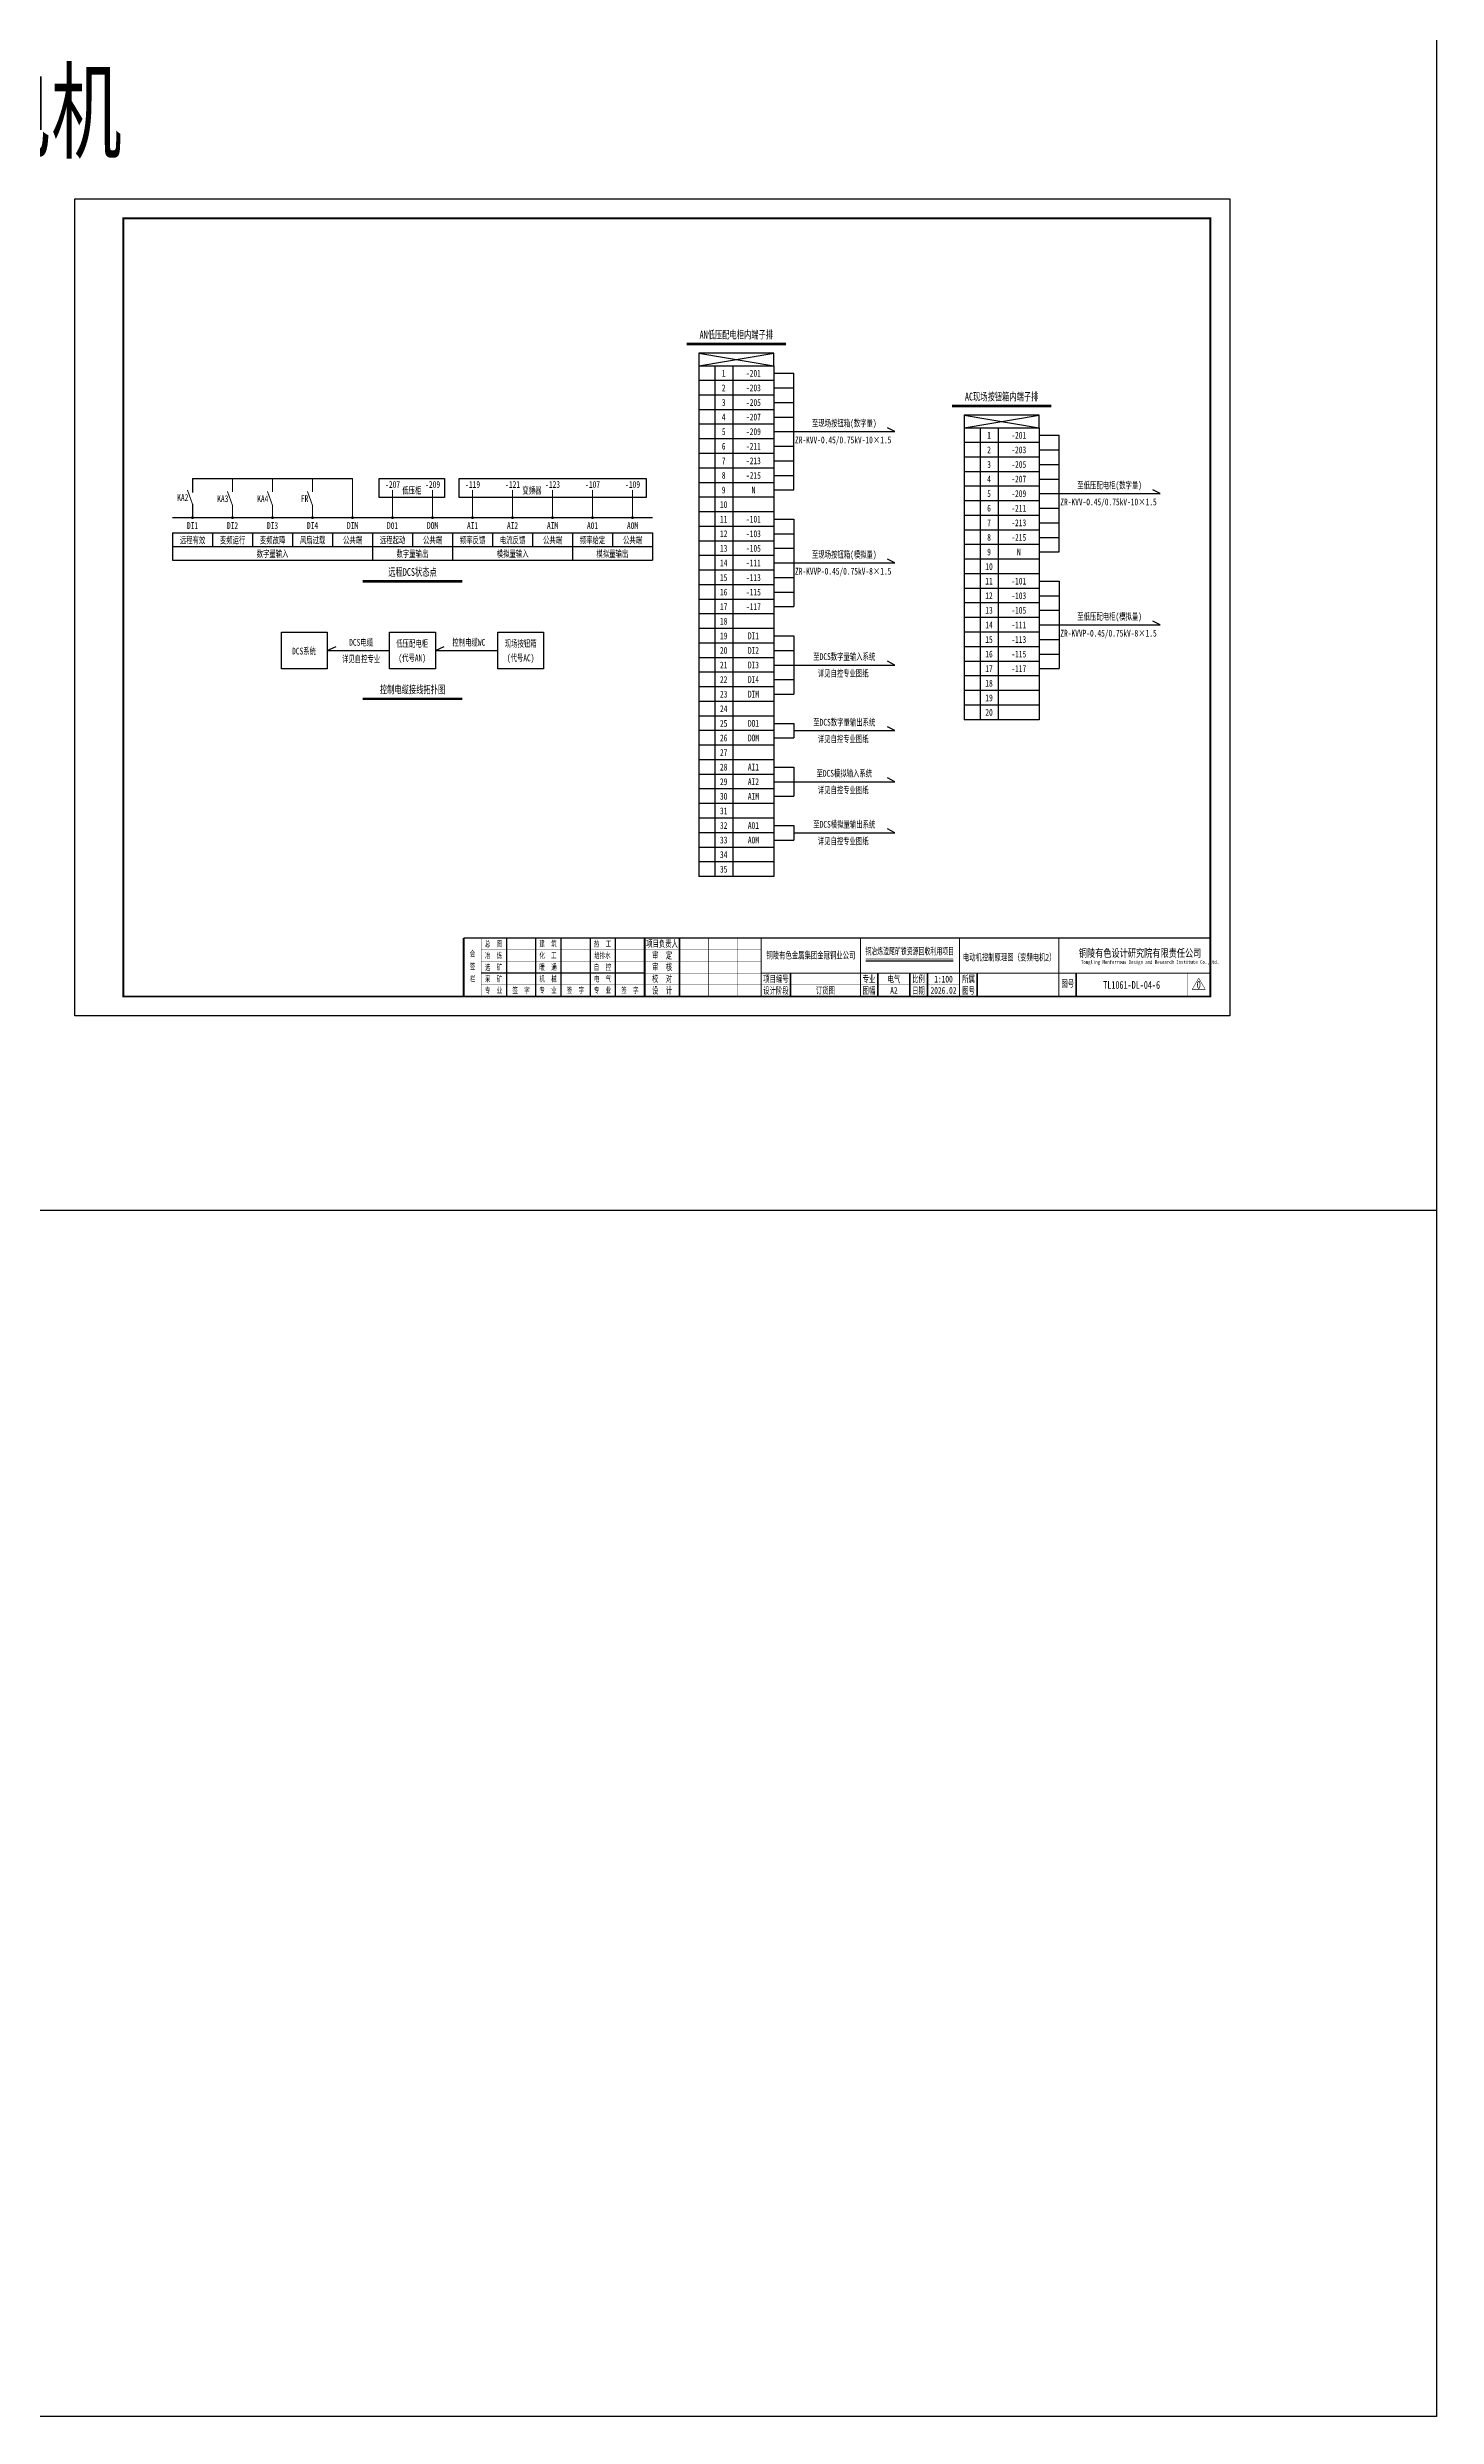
# Model space of a CAD drawing. Header units: millimetres. Extents: x 401220 to 2750366, y -101310 to 943175.
# Drawn here: x 859019 to 930456, y 566022 to 687810 of the extents above; entities that cross this region are included whole.
import ezdxf
from ezdxf.enums import TextEntityAlignment as Align

# ---------------------------------------------------------------- set-up
doc = ezdxf.new("R2010")
doc.units = ezdxf.units.MM
for name, color, linetype, lineweight in [('CAXA0层', 7, 'Continuous', 25), ('SW', 8, 'Continuous', 20), ('TEXT', 4, 'Continuous', 0)]:
    doc.layers.add(name, color=color, linetype=linetype, lineweight=lineweight)
for name, color, linetype in [('动力平面设备层', 1, 'Continuous'), ('图框', 7, 'Continuous'), ('标注-照明', 7, 'Continuous'), ('照明平面导线层', 3, 'Continuous'), ('照明平面设备层', 1, 'Continuous')]:
    doc.layers.add(name, color=color, linetype=linetype)
doc.styles.add('HZ', font='simsun.ttf', dxfattribs={"width": 0.75})
doc.styles.add('标准', font='NSimSun.ttf', dxfattribs={"width": 0.667})

# ---------------------------------------------------------------- blocks, each defined once
blk = doc.blocks.new('3')
at = {"layer": 'TEXT', "color": 7, "lineweight": 25, "style": 'HZ', "width": 0.75}
for s, height, p in [('铜陵有色设计研究院有限责任公司', 400, (221501, 249018)), ('Tongling Nonferrous Design and Research Institute Co.,Ltd.', 200, (221613, 248659))]:
    blk.add_text(s, height=height, dxfattribs=at).set_placement(p)
blk = doc.blocks.new('铜陵有色图签02')
at = {"layer": '图框', "linetype": 'Continuous', "lineweight": 50}
for p, q in [((-38401, 3003), (-38401, 1)), ((-29100, 3001), (-29100, 0))]:
    blk.add_line(p, q, dxfattribs=at)
at = {"layer": '图框', "color": 7, "linetype": 'Continuous', "lineweight": 25}
for p, q in [((-36201, 3010), (-36201, 9)), ((-34701, 3010), (-34701, 9)), ((-33401, 3017), (-33401, 16)), ((-31901, 3017), (-31901, 16)), ((-30601, 3017), (-30601, 16)), ((-29100, 1201), (-37501, 1201))]:
    blk.add_line(p, q, dxfattribs=at)
at = {"layer": '图框', "color": 7, "linetype": 'Continuous', "lineweight": 35}
for p, q in [((-27300, 3001), (-27300, 1)), ((-21600, 1197), (-21600, -3)), ((-17100, 1200), (-17100, 0)), ((-15450, 0), (-15450, 1200)), ((-14550, 1200), (-14550, 0)), ((-12000, 1201), (-12000, 1)), ((-6900, 1202), (-6900, 2))]:
    blk.add_line(p, q, dxfattribs=at)
at = {"layer": '图框', "lineweight": 25}
blk.add_line((-17723, 1830), (-13223, 1830), dxfattribs=at)
at = {"layer": '图框', "lineweight": 70, "const_width": 70}
blk.add_lwpolyline([(-17980, 3001), (0, 3001), (-38401, 3001)], dxfattribs=at)
at = {"layer": '图框', "color": 7, "linetype": 'Continuous', "lineweight": 25, "const_width": 25}
for points in [[(-37501, 3000), (-37501, 0)], [(-25800, 3001), (-25800, 1)], [(-24300, 3001), (-24300, 1)], [(-23100, 2401), (-37501, 2401)], [(-23100, 1801), (-37501, 1801)], [(-12900, 600), (-18000, 600), (-37501, 600)], [(-23100, 1201), (-29100, 1201)], [(-602, 943), (-932, 371), (-272, 371), (-602, 943)]]:
    blk.add_lwpolyline(points, dxfattribs=at)
at = {"layer": '图框', "linetype": 'Continuous', "lineweight": 50, "const_width": 50}
for points in [[(-23100, 3001), (-23100, 1)], [(-18000, 3000), (-18000, 0)]]:
    blk.add_lwpolyline(points, dxfattribs=at)
at = {"layer": '图框', "lineweight": 50, "const_width": 50}
for points in [[(-12900, 3001), (-12900, 1)], [(-7800, 3001), (-7800, 1)], [(0, 3000), (0, 0)], [(-23100, 1200), (0, 1200)]]:
    blk.add_lwpolyline(points, dxfattribs=at)
at = {"layer": '图框', "lineweight": 25, "const_width": 35}
blk.add_lwpolyline([(-17723, 1930), (-13223, 1930)], dxfattribs=at)
at = {"layer": '图框', "linetype": 'Continuous', "lineweight": 70, "const_width": 70}
blk.add_lwpolyline([(-38401, 1), (0, 0)], dxfattribs=at)
at = {"layer": '图框', "color": 7, "linetype": 'Continuous', "lineweight": 35, "const_width": 25}
blk.add_lwpolyline([(-1200, 1201), (-1200, 0)], dxfattribs=at)
at = {"layer": '图框', "lineweight": 25}
blk.add_blockref('3', (-228268, -246986), dxfattribs=at)
at = {"layer": 'TEXT', "color": 7, "lineweight": 25, "style": '标准', "width": 0.667}
for s, height, p in [('总  图', 300, (-36862, 2555)), ('建  筑', 300, (-34062, 2562)), ('热  工', 300, (-31262, 2562)), ('项目负责人', 350, (-28197, 2541)), ('签', 300, (-37942, 1404)), ('会', 300, (-37942, 2054)), ('冶  炼', 300, (-36862, 1955)), ('选  矿', 300, (-36862, 1355)), ('化  工', 300, (-34062, 1962)), ('暖  通', 300, (-34062, 1362)), ('给排水', 300, (-31262, 1962)), ('自  控', 300, (-31262, 1362)), ('审  定', 350, (-28197, 1941)), ('审  核', 350, (-28197, 1341)), ('栏', 300, (-37942, 754)), ('采  矿', 300, (-36862, 754)), ('专  业', 300, (-36862, 170)), ('签  字', 300, (-35449, 170)), ('机  械', 300, (-34062, 761)), ('专  业', 300, (-34062, 177)), ('签  字', 300, (-32649, 177)), ('专  业', 300, (-31262, 177)), ('电  气', 300, (-31262, 761)), ('签  字', 300, (-29849, 177)), ('校  对', 350, (-28197, 741)), ('设  计', 350, (-28197, 139)), ('项目编号', 350, (-22343, 730)), ('设计阶段', 350, (-22343, 130)), ('专业', 350, (-17559, 730)), ('图幅', 350, (-17559, 130)), ('比例', 350, (-15009, 730)), ('日期', 350, (-15009, 130)), ('所属', 350, (-12438, 730)), ('图号', 350, (-12438, 130)), ('图号', 350, (-7339, 495))]:
    blk.add_text(s, height=height, dxfattribs=at).set_placement(p, align=Align.CENTER)

msp = doc.modelspace()

# ---------------------------------------------------------------- linework, layer by layer
at = {"color": 3}
for p, q in [((930455.5, 814021.7), (930455.5, 566021.7)), ((930455.5, 628021.7), (401219.7, 628021.7)), ((930455.5, 566021.7), (401219.7, 566021.7))]:
    msp.add_line(p, q, dxfattribs=at)
at = {"color": 2, "linetype": 'ByBlock', "lineweight": 25}
for p, q in [((892512.2, 672083.4), (896379.2, 671432.5)), ((892512.2, 671432.5), (896379.2, 672083.4)), ((892512.2, 671432.5), (892512.2, 645189.4)), ((892512.2, 671432.5), (896379.2, 671432.5)), ((893348.1, 671432.5), (893348.1, 645189.4)), ((894267.5, 671432.5), (894267.5, 645189.4)), ((896379.2, 671432.5), (896379.2, 645189.4)), ((896379.2, 670682.7), (892512.2, 670682.7)), ((896379.2, 669932.9), (892512.2, 669932.9)), ((896379.2, 669183.1), (892512.2, 669183.1)), ((896379.2, 668433.3), (892512.2, 668433.3)), ((896379.2, 667683.5), (892512.2, 667683.5)), ((896379.2, 666933.7), (892512.2, 666933.7)), ((896379.2, 666183.9), (892512.2, 666183.9)), ((896379.2, 665434.1), (892512.2, 665434.1)), ((896379.2, 664684.3), (892512.2, 664684.3)), ((896379.2, 663934.5), (892512.2, 663934.5)), ((896379.2, 663184.7), (892512.2, 663184.7)), ((896379.2, 662434.9), (892512.2, 662434.9)), ((896379.2, 661685.1), (892512.2, 661685.1)), ((896379.2, 660935.3), (892512.2, 660935.3)), ((896379.2, 660185.5), (892512.2, 660185.5)), ((896379.2, 659435.7), (892512.2, 659435.7)), ((896379.2, 658685.9), (892512.2, 658685.9)), ((896379.2, 657936.1), (892512.2, 657936.1)), ((896379.2, 657186.3), (892512.2, 657186.3)), ((896379.2, 656436.5), (892512.2, 656436.5)), ((896379.2, 655686.7), (892512.2, 655686.7)), ((896379.2, 654936.9), (892512.2, 654936.9)), ((896379.2, 654187.1), (892512.2, 654187.1)), ((896379.2, 653437.3), (892512.2, 653437.3)), ((896379.2, 652687.5), (892512.2, 652687.5)), ((896379.2, 651937.7), (892512.2, 651937.7)), ((896379.2, 651187.9), (892512.2, 651187.9)), ((896379.2, 650438.1), (892512.2, 650438.1)), ((896379.2, 649688.3), (892512.2, 649688.3)), ((896379.2, 648938.5), (892512.2, 648938.5)), ((896379.2, 648188.7), (892512.2, 648188.7)), ((896379.2, 647438.9), (892512.2, 647438.9)), ((896379.2, 646689.1), (892512.2, 646689.1)), ((896379.2, 645939.3), (892512.2, 645939.3)), ((896379.2, 645189.4), (892512.2, 645189.4))]:
    msp.add_line(p, q, dxfattribs=at)
at = {"color": 1, "linetype": 'ByBlock'}
for p, q in [((896379.2, 671057.6), (897398.2, 671057.6)), ((897398.2, 665059.2), (897398.2, 671057.6)), ((896379.2, 670307.8), (897398.2, 670307.8)), ((896379.2, 669558), (897398.2, 669558)), ((896379.2, 668808.2), (897398.2, 668808.2)), ((896379.2, 668058.4), (897398.2, 668058.4)), ((897398.2, 668058.4), (902599.4, 668058.4)), ((910023.5, 667871.7), (911042.5, 667871.7)), ((911042.5, 661873.2), (911042.5, 667871.7)), ((896379.2, 667308.6), (897398.2, 667308.6)), ((896379.2, 666558.8), (897398.2, 666558.8)), ((910023.5, 667121.8), (911042.5, 667121.8)), ((910023.5, 666372), (911042.5, 666372)), ((896379.2, 665809), (897398.2, 665809)), ((896379.2, 665059.2), (897398.2, 665059.2)), ((910023.5, 665622.2), (911042.5, 665622.2)), ((910023.5, 664872.4), (911042.5, 664872.4)), ((910023.5, 664122.6), (911042.5, 664122.6)), ((911042.5, 664872.4), (916243.7, 664872.4)), ((896379.2, 663559.6), (897398.2, 663559.6)), ((896379.2, 662809.8), (897398.2, 662809.8)), ((910023.5, 663372.8), (911042.5, 663372.8)), ((910023.5, 662623), (911042.5, 662623)), ((896379.2, 662060), (897398.2, 662060)), ((896379.2, 661310.2), (897398.2, 661310.2)), ((897398.2, 661310.2), (902599.4, 661310.2)), ((910023.5, 661873.2), (911042.5, 661873.2)), ((896379.2, 660560.4), (897398.2, 660560.4)), ((910023.5, 660373.6), (911042.5, 660373.6)), ((896379.2, 659810.6), (897398.2, 659810.6)), ((896379.2, 659060.8), (897398.2, 659060.8)), ((910023.5, 659623.8), (911042.5, 659623.8)), ((910023.5, 658874), (911042.5, 658874)), ((910023.5, 658124.2), (911042.5, 658124.2)), ((911042.5, 658124.2), (916243.7, 658124.2)), ((896379.2, 657561.2), (897398.2, 657561.2)), ((896379.2, 656811.4), (897398.2, 656811.4)), ((910023.5, 657374.4), (911042.5, 657374.4)), ((910023.5, 656624.6), (911042.5, 656624.6)), ((896379.2, 656061.6), (897398.2, 656061.6)), ((896379.2, 655311.8), (897398.2, 655311.8)), ((897398.2, 656061.6), (902599.4, 656061.6)), ((910023.5, 655874.8), (911042.5, 655874.8)), ((896379.2, 654562), (897398.2, 654562)), ((896379.2, 653062.4), (897398.2, 653062.4)), ((896379.2, 652312.6), (897398.2, 652312.6)), ((897398.2, 652687.5), (902599.4, 652687.5)), ((896379.2, 650813), (897398.2, 650813)), ((896379.2, 650063.2), (897398.2, 650063.2)), ((896379.2, 649313.4), (897398.2, 649313.4)), ((897398.2, 650063.2), (902599.4, 650063.2)), ((896379.2, 647813.8), (897398.2, 647813.8)), ((896379.2, 647064), (897398.2, 647064)), ((897398.2, 647438.9), (902599.4, 647438.9))]:
    msp.add_line(p, q, dxfattribs=at)
at = {"color": 3, "linetype": 'ByBlock', "lineweight": 25}
for p, q in [((906156.5, 668897.4), (910023.5, 668246.6)), ((906156.5, 668246.6), (910023.5, 668897.4)), ((906156.5, 668246.6), (906156.5, 653250.5)), ((906156.5, 668246.6), (910023.5, 668246.6)), ((910023.5, 667496.7), (906156.5, 667496.7)), ((906992.4, 668246.6), (906992.4, 653250.5)), ((907911.8, 668246.6), (907911.8, 653250.5)), ((910023.5, 668246.6), (910023.5, 653250.5)), ((910023.5, 666746.9), (906156.5, 666746.9)), ((910023.5, 665997.1), (906156.5, 665997.1)), ((910023.5, 665247.3), (906156.5, 665247.3)), ((910023.5, 664497.5), (906156.5, 664497.5)), ((910023.5, 663747.7), (906156.5, 663747.7)), ((910023.5, 662997.9), (906156.5, 662997.9)), ((910023.5, 662248.1), (906156.5, 662248.1)), ((910023.5, 661498.3), (906156.5, 661498.3)), ((910023.5, 660748.5), (906156.5, 660748.5)), ((910023.5, 659998.7), (906156.5, 659998.7)), ((910023.5, 659248.9), (906156.5, 659248.9)), ((910023.5, 658499.1), (906156.5, 658499.1)), ((910023.5, 657749.3), (906156.5, 657749.3)), ((910023.5, 656999.5), (906156.5, 656999.5)), ((910023.5, 656249.7), (906156.5, 656249.7)), ((910023.5, 655499.9), (906156.5, 655499.9)), ((910023.5, 654750.1), (906156.5, 654750.1)), ((910023.5, 654000.3), (906156.5, 654000.3)), ((910023.5, 653250.5), (906156.5, 653250.5))]:
    msp.add_line(p, q, dxfattribs=at)
at = {"color": 2, "linetype": 'ByBlock', "lineweight": 25}
msp.add_lwpolyline([(892512.2, 671432.5), (896379.2, 671432.5), (896379.2, 672083.4), (892512.2, 672083.4)], close=True, dxfattribs=at)
at = {"color": 3, "linetype": 'ByBlock', "lineweight": 25}
msp.add_lwpolyline([(906156.5, 668246.6), (910023.5, 668246.6), (910023.5, 668897.4), (906156.5, 668897.4)], close=True, dxfattribs=at)
at = {"color": 7, "linetype": 'ByBlock', "lineweight": 20, "const_width": 75}
for points in [[(866448.7, 663635.4, 1), (866523.7, 663635.4, 1)], [(868505.2, 663635.4, 1), (868580.2, 663635.4, 1)], [(870561.7, 663635.4, 1), (870636.7, 663635.4, 1)], [(872618.2, 663635.4, 1), (872693.2, 663635.4, 1)], [(874674.7, 663635.4, 1), (874749.7, 663635.4, 1)], [(876731.2, 663635.4, 1), (876806.2, 663635.4, 1)], [(878787.7, 663635.4, 1), (878862.7, 663635.4, 1)], [(880844.2, 663635.4, 1), (880919.2, 663635.4, 1)], [(882900.7, 663635.4, 1), (882975.7, 663635.4, 1)], [(884957.2, 663635.4, 1), (885032.2, 663635.4, 1)], [(887013.7, 663635.4, 1), (887088.7, 663635.4, 1)], [(889070.2, 663635.4, 1), (889145.2, 663635.4, 1)]]:
    msp.add_lwpolyline(points, format="xyb", close=True, dxfattribs=at)
at = {"layer": 'CAXA0层', "color": 2, "linetype": 'ByBlock', "lineweight": 40}
for p, q in [((891896.6, 672586.8), (896994.8, 672586.8)), ((875247.8, 660386.9), (880346, 660386.9)), ((875247.8, 654347.5), (880346, 654347.5))]:
    msp.add_line(p, q, dxfattribs=at)
at = {"layer": 'CAXA0层', "color": 2, "linetype": 'ByBlock', "lineweight": 0}
for p, q in [((891896.6, 672521.4), (896994.8, 672521.4)), ((875247.8, 660321.4), (880346, 660321.4)), ((875247.8, 654282), (880346, 654282))]:
    msp.add_line(p, q, dxfattribs=at)
at = {"layer": 'CAXA0层', "color": 3, "linetype": 'ByBlock', "lineweight": 40}
msp.add_line((905540.9, 669400.9), (910639, 669400.9), dxfattribs=at)
at = {"layer": 'CAXA0层', "color": 3, "linetype": 'ByBlock', "lineweight": 0}
msp.add_line((905540.9, 669335.4), (910639, 669335.4), dxfattribs=at)
at = {"layer": 'SW', "color": 7, "linetype": 'ByBlock', "lineweight": 25}
for p, q in [((865457.9, 662850.5), (865457.9, 661454.1)), ((865457.9, 662850.5), (865457.9, 662152.3)), ((865457.9, 662850.5), (890135.9, 662850.5)), ((867514.4, 662850.5), (867514.4, 662152.3)), ((869570.9, 662850.5), (869570.9, 662152.3)), ((871627.4, 662850.5), (871627.4, 662152.3)), ((873683.9, 662850.5), (873683.9, 662152.3)), ((875740.4, 662850.5), (875740.4, 661454.1)), ((877796.9, 662850.5), (877796.9, 662152.3)), ((879853.4, 662850.5), (879853.4, 661454.1)), ((881909.9, 662850.5), (881909.9, 662152.3)), ((883966.4, 662850.5), (883966.4, 662152.3)), ((886022.9, 662850.5), (886022.9, 661454.1)), ((888079.4, 662850.5), (888079.4, 662152.3)), ((890135.9, 662850.5), (890135.9, 661454.1)), ((865457.9, 662152.3), (890135.9, 662152.3)), ((865457.9, 661454.1), (890135.9, 661454.1))]:
    msp.add_line(p, q, dxfattribs=at)
at = {"layer": '动力平面设备层', "color": 1, "linetype": 'ByBlock', "lineweight": -3, "ltscale": 100}
for p, q in [((902599.4, 668058.4), (902222.9, 668251.6)), ((916243.7, 664872.4), (915867.1, 665065.6)), ((897398.2, 663559.6), (897398.2, 659060.8)), ((902599.4, 661310.2), (902222.9, 661503.4)), ((911042.5, 660373.6), (911042.5, 655874.8)), ((916243.7, 658124.2), (915867.1, 658317.4)), ((897398.2, 657561.2), (897398.2, 654562)), ((902599.4, 656061.6), (902222.9, 656254.8)), ((897398.2, 653062.4), (897398.2, 652312.6)), ((902599.4, 652687.5), (902222.9, 652880.7)), ((897398.2, 650813), (897398.2, 649313.4)), ((902599.4, 650063.2), (902222.9, 650256.4)), ((897398.2, 647813.8), (897398.2, 647064)), ((902599.4, 647438.9), (902222.9, 647632.1))]:
    msp.add_line(p, q, dxfattribs=at)
at = {"layer": '动力平面设备层', "color": 3, "linetype": 'ByBlock', "lineweight": -3, "ltscale": 100}
for p, q in [((876073.7, 665643.2), (879432.4, 665643.2)), ((876073.7, 664670.7), (876073.7, 665643.2)), ((879432.4, 665643.2), (879432.4, 664670.7)), ((880186.7, 665643.2), (889802.6, 665643.2)), ((880186.7, 664670.7), (880186.7, 665643.2)), ((889802.6, 665643.2), (889802.6, 664670.7)), ((879432.4, 664670.7), (876073.7, 664670.7)), ((889802.6, 664670.7), (880186.7, 664670.7))]:
    msp.add_line(p, q, dxfattribs=at)
at = {"layer": '图框', "linetype": 'Continuous', "lineweight": 100, "const_width": 100}
msp.add_lwpolyline([(862924.2, 639021.7), (918824.2, 639021.7), (918824.2, 679021.7), (862924.2, 679021.7)], close=True, dxfattribs=at)
at = {"layer": '标注-照明', "linetype": 'ByBlock', "lineweight": 25, "ltscale": 100}
for p, q in [((866486.2, 665643.2), (866486.2, 664924.2)), ((866486.2, 665643.2), (874712.2, 665643.2)), ((866486.2, 664320.8), (866486.2, 663635.4)), ((865457.9, 663635.4), (890135.9, 663635.4)), ((873412.4, 656805.4), (873865.1, 657008.6)), ((873412.4, 656805.4), (876618.7, 656805.4)), ((878975.1, 656805.4), (879427.8, 657008.6)), ((878975.1, 656805.4), (882181.4, 656805.4))]:
    msp.add_line(p, q, dxfattribs=at)
for points in [[(873412.4, 655859.6), (871056, 655859.6), (871056, 657751.3), (873412.4, 657751.3)], [(878975.1, 655859.6), (876618.7, 655859.6), (876618.7, 657751.3), (878975.1, 657751.3)], [(884537.8, 655859.6), (882181.4, 655859.6), (882181.4, 657751.3), (884537.8, 657751.3)]]:
    msp.add_lwpolyline(points, close=True, dxfattribs=at)
at = {"layer": '照明平面导线层', "color": 0, "linetype": 'ByBlock', "lineweight": 20}
for p, q in [((866486.2, 664320.8), (866224.7, 665051.9)), ((868542.7, 664256.9), (868281.2, 664988.1)), ((868542.7, 664958.7), (868542.7, 665643.2)), ((870599.2, 664256.9), (870337.7, 664988.1)), ((870599.2, 664958.7), (870599.2, 665643.2)), ((872655.7, 664256.9), (872394.2, 664988.1)), ((872655.7, 664958.7), (872655.7, 665643.2)), ((874712.2, 663635.4), (874712.2, 665643.2)), ((876768.7, 663635.4), (876768.7, 665041.7)), ((878825.2, 663635.4), (878825.2, 665041.7)), ((880881.7, 663635.4), (880881.7, 665041.7)), ((882938.2, 663635.4), (882938.2, 665041.7)), ((884994.7, 663635.4), (884994.7, 665041.7)), ((887051.2, 663635.4), (887051.2, 665041.7)), ((889107.7, 663635.4), (889107.7, 665041.7)), ((868542.7, 663635.4), (868542.7, 664256.9)), ((870599.2, 663635.4), (870599.2, 664256.9)), ((872655.7, 663635.4), (872655.7, 664256.9))]:
    msp.add_line(p, q, dxfattribs=at)
at = {"layer": '照明平面设备层', "color": 0, "lineweight": -3, "ltscale": 100}
msp.add_lwpolyline([(860424.2, 680021.7), (919824.2, 680021.7), (919824.2, 638021.7), (860424.2, 638021.7)], close=True, dxfattribs=at)

# ---------------------------------------------------------------- block references
at = {"layer": '图框', "lineweight": 25}
msp.add_blockref('铜陵有色图签02', (918824.2, 639021.7), dxfattribs=at)

# ---------------------------------------------------------------- texts
at = {"layer": 'SW', "color": 4, "linetype": 'ByBlock', "lineweight": 25, "style": '标准', "width": 0.667}
for s, height, p in [('变频电机', 4000, (855571.1, 682521.2)), ('DCS系统', 350, (872215.9, 656603.3)), ('详见自控专业', 350, (875150.8, 656201.1)), ('DCS电缆', 350, (875150.8, 657049.8)), ('低压配电柜', 350, (877778.6, 656991.6)), ('(代号AN)', 350, (877778.6, 656252.7)), ('控制电缆WC', 350, (880691.9, 657049.8)), ('现场按钮箱', 350, (883355.5, 656991.6)), ('(代号AC)', 350, (883355.5, 656252.7))]:
    msp.add_text(s, height=height, dxfattribs=at).set_placement(p, align=Align.CENTER)
at = {"layer": 'SW', "color": 2, "linetype": 'ByBlock', "lineweight": 25, "style": '标准', "width": 0.667}
for s, p in [('AN低压配电柜内端子排', (894445.5, 672841.9)), ('远程DCS状态点', (877796.7, 660641.9)), ('控制电缆接线拓扑图', (877796.7, 654602.5))]:
    msp.add_text(s, height=400, dxfattribs=at).set_placement(p, align=Align.CENTER)
at = {"layer": 'SW', "color": 7, "linetype": 'ByBlock', "lineweight": 25, "style": '标准', "width": 0.667}
for s, p in [('1', (893796.3, 670882.7)), ('-201', (895325.6, 670882.7)), ('2', (893796.3, 670132.9)), ('-203', (895325.6, 670132.9)), ('4', (893796.3, 668633.3)), ('3', (893796.3, 669383.1)), ('-205', (895325.6, 669383.1)), ('-207', (895325.6, 668633.3)), ('至现场按钮箱(数字量)', (899997.4, 668315.6)), ('5', (893796.3, 667883.5)), ('6', (893796.3, 667133.7)), ('-209', (895325.6, 667883.5)), ('-211', (895325.6, 667133.7)), ('ZR-KVV-0.45/0.75kV-10×1.5', (899940.4, 667455.7)), ('1', (907440.6, 667696.7)), ('-201', (908969.9, 667696.7)), ('7', (893796.3, 666383.9)), ('-213', (895325.6, 666383.9)), ('3', (907440.6, 666197.1)), ('2', (907440.6, 666946.9)), ('-203', (908969.9, 666946.9)), ('-205', (908969.9, 666197.1)), ('-207', (876774.3, 665168.8)), ('低压柜', (877763, 664862.8)), ('-209', (878830.8, 665168.8)), ('-119', (880887.3, 665168.8)), ('-121', (882943.8, 665168.8)), ('变频器', (883932.5, 664862.8)), ('-123', (885000.3, 665168.8)), ('-107', (887056.8, 665168.8)), ('-109', (889113.3, 665168.8)), ('8', (893796.3, 665634.1)), ('9', (893796.3, 664884.3)), ('-215', (895325.6, 665634.1)), ('N', (895325.6, 664884.3)), ('4', (907440.6, 665447.3)), ('5', (907440.6, 664697.5)), ('-207', (908969.9, 665447.3)), ('-209', (908969.9, 664697.5)), ('至低压配电柜(数字量)', (913641.6, 665129.6)), ('10', (893796.3, 664134.5)), ('6', (907440.6, 663947.7)), ('-211', (908969.9, 663947.7)), ('ZR-KVV-0.45/0.75kV-10×1.5', (913584.7, 664269.7)), ('远程有效', (866486.7, 662306.5)), ('DI1', (866486.7, 663055)), ('变频运行', (868543.2, 662306.5)), ('DI2', (868543.2, 663055)), ('变频故障', (870599.7, 662306.5)), ('DI3', (870599.7, 663055)), ('风扇过载', (872656.2, 662306.5)), ('DI4', (872656.2, 663055)), ('公共端', (874712.7, 662306.5)), ('DIM', (874712.7, 663055)), ('远程起动', (876769.2, 662306.5)), ('D01', (876769.2, 663055)), ('公共端', (878825.7, 662306.5)), ('DOM', (878825.7, 663055)), ('频率反馈', (880882.2, 662306.5)), ('AI1', (880882.2, 663055)), ('电流反馈', (882938.7, 662306.5)), ('AI2', (882938.7, 663055)), ('公共端', (884995.2, 662306.5)), ('AIM', (884995.2, 663055)), ('频率给定', (887051.7, 662306.5)), ('A01', (887051.7, 663055)), ('公共端', (889108.2, 662306.5)), ('A0M', (889108.2, 663055)), ('11', (893796.3, 663384.7)), ('12', (893796.3, 662634.9)), ('-101', (895325.6, 663384.7)), ('-103', (895325.6, 662634.9)), ('8', (907440.6, 662448.1)), ('7', (907440.6, 663197.9)), ('-213', (908969.9, 663197.9)), ('-215', (908969.9, 662448.1)), ('数字量输入', (870599.2, 661608.3)), ('数字量输出', (877786.4, 661608.3)), ('模拟量输入', (882945.9, 661608.3)), ('模拟量输出', (888068.9, 661608.3)), ('13', (893796.3, 661885.1)), ('14', (893796.3, 661135.3)), ('-105', (895325.6, 661885.1)), ('-111', (895325.6, 661135.3)), ('至现场按钮箱(模拟量)', (899997.4, 661567.4)), ('9', (907440.6, 661698.3)), ('N', (908969.9, 661698.3)), ('15', (893796.3, 660385.5)), ('-113', (895325.6, 660385.5)), ('ZR-KVVP-0.45/0.75kV-8×1.5', (899940.4, 660707.5)), ('10', (907440.6, 660948.5)), ('11', (907440.6, 660198.7)), ('-101', (908969.9, 660198.7)), ('16', (893796.3, 659635.7)), ('17', (893796.3, 658885.9)), ('-115', (895325.6, 659635.7)), ('-117', (895325.6, 658885.9)), ('12', (907440.6, 659448.9)), ('13', (907440.6, 658699.1)), ('-103', (908969.9, 659448.9)), ('-105', (908969.9, 658699.1)), ('18', (893796.3, 658136.1)), ('19', (893796.3, 657386.3)), ('DI1', (895325.6, 657386.3)), ('14', (907440.6, 657949.3)), ('-111', (908969.9, 657949.3)), ('ZR-KVVP-0.45/0.75kV-8×1.5', (913584.7, 657521.5)), ('至低压配电柜(模拟量)', (913641.6, 658381.4)), ('20', (893796.3, 656636.5)), ('DI2', (895325.6, 656636.5)), ('至DCS数字量输入系统', (899997.4, 656318.8)), ('15', (907440.6, 657199.5)), ('16', (907440.6, 656449.7)), ('-113', (908969.9, 657199.5)), ('-115', (908969.9, 656449.7)), ('21', (893796.3, 655886.7)), ('22', (893796.3, 655136.9)), ('DI3', (895325.6, 655886.7)), ('DI4', (895325.6, 655136.9)), ('详见自控专业图纸', (899940.4, 655458.9)), ('17', (907440.6, 655699.9)), ('18', (907440.6, 654950.1)), ('-117', (908969.9, 655699.9)), ('23', (893796.3, 654387.1)), ('DIM', (895325.6, 654387.1)), ('19', (907440.6, 654200.3)), ('24', (893796.3, 653637.3)), ('25', (893796.3, 652887.5)), ('DO1', (895325.6, 652887.5)), ('至DCS数字量输出系统', (899997.4, 652944.7)), ('20', (907440.6, 653450.5)), ('26', (893796.3, 652137.7)), ('27', (893796.3, 651387.9)), ('DOM', (895325.6, 652137.7)), ('详见自控专业图纸', (899940.4, 652084.7)), ('28', (893796.3, 650638.1)), ('AI1', (895325.6, 650638.1)), ('至DCS模拟输入系统', (899997.4, 650320.4)), ('30', (893796.3, 649138.5)), ('29', (893796.3, 649888.3)), ('AI2', (895325.6, 649888.3)), ('AIM', (895325.6, 649138.5)), ('详见自控专业图纸', (899940.4, 649460.4)), ('31', (893796.3, 648388.7)), ('32', (893796.3, 647638.9)), ('A01', (895325.6, 647638.9)), ('至DCS模拟量输出系统', (899997.4, 647696.1)), ('33', (893796.3, 646889.1)), ('A0M', (895325.6, 646889.1)), ('详见自控专业图纸', (899940.4, 646836.1)), ('34', (893796.3, 646139.3)), ('35', (893796.3, 645389.4))]:
    msp.add_text(s, height=350, dxfattribs=at).set_placement(p, align=Align.CENTER)
at = {"layer": 'SW', "color": 3, "linetype": 'ByBlock', "lineweight": 25, "style": '标准', "width": 0.667}
msp.add_text('AC现场按钮箱内端子排', height=400, dxfattribs=at).set_placement((908089.7, 669655.9), align=Align.CENTER)
at = {"layer": 'SW', "color": 7, "linetype": 'ByBlock', "lineweight": 25, "style": '标准', "width": 0.667}
for s, p in [('KA2', (866269.3, 664673.1)), ('KA3', (868325.8, 664609.3)), ('KA4', (870382.3, 664609.3)), ('FR', (872438.8, 664609.3))]:
    msp.add_text(s, height=350, dxfattribs=at).set_placement(p, align=Align.MIDDLE_RIGHT)
at = {"layer": 'SW', "color": 4, "linetype": 'Continuous', "lineweight": 25, "style": '标准'}
for s, height, width, p in [('铜陵有色金属集团金冠铜业公司', 350, 0.667, (898278.1, 640968)), ('铜冶炼渣尾矿铁资源回收利用项目', 350, 0.62, (903361.8, 641179.6)), ('电动机控制原理图（变频电机2）', 350, 0.667, (908475.2, 640867.2)), ('电气', 350, 0.667, (902548.4, 639740)), ('A2', 350, 0.667, (902548.4, 639160.3)), ('2026.02', 350, 0.667, (905098.4, 639160.3)), ('1:100', 350, 0.667, (905098.4, 639740)), ('TL1061-DL-04-6', 400, 0.667, (914773.6, 639416.8)), ('0', 400, 0.667, (918222, 639428.3))]:
    msp.add_text(s, height=height, dxfattribs=dict(at, width=width)).set_placement(p, align=Align.CENTER)
at = {"layer": 'SW', "color": 1, "linetype": 'Continuous', "lineweight": 25, "style": '标准', "width": 0.667}
msp.add_text('订货图', height=350, dxfattribs=at).set_placement((899023.7, 639160.3), align=Align.CENTER)

doc.saveas('drawing.dxf')
